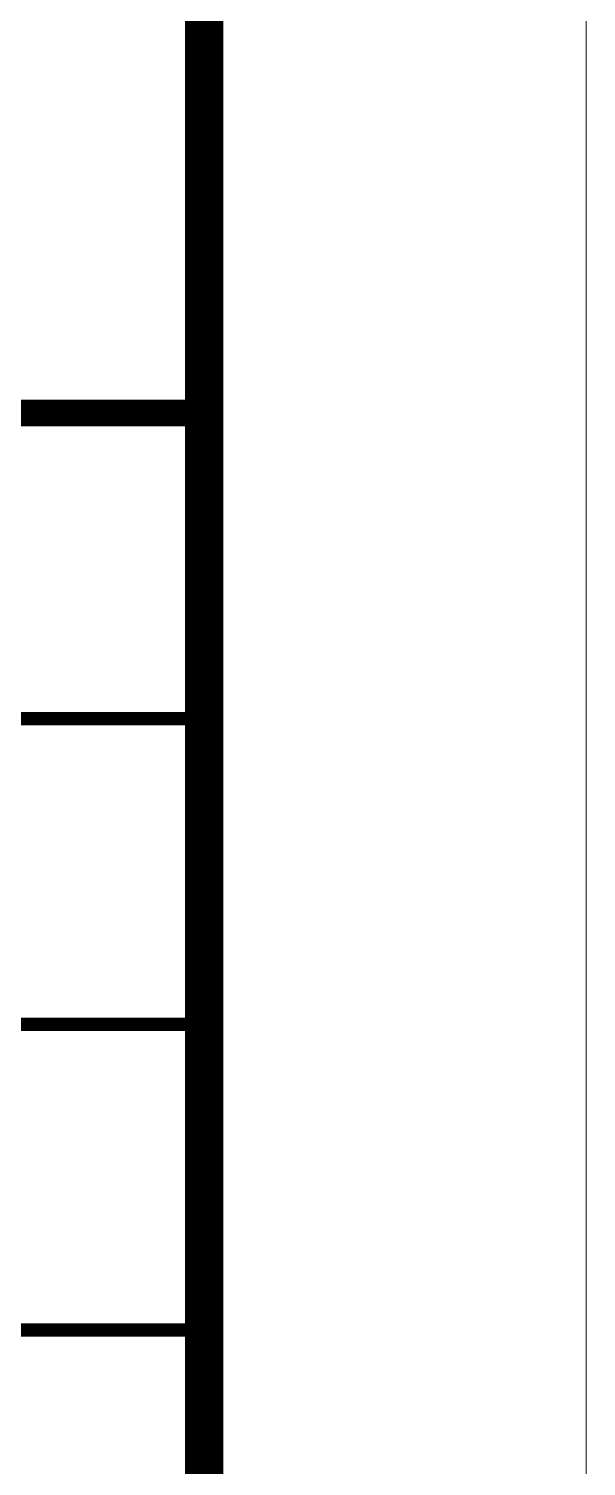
# Model space of a CAD drawing. Extents: x 5031545 to 5313844, y -886381 to -283477.
# Drawn here: x 5312384 to 5313844, y -756137 to -752375 of the extents above; entities that cross this region are included whole.
import ezdxf

# ---------------------------------------------------------------- set-up
doc = ezdxf.new("R2010")
doc.units = 0
doc.header["$LTSCALE"] = 1000
doc.header["$MEASUREMENT"] = 0
doc.layers.add('!!电气', color=1, linetype='CONTINUOUS')
doc.layers.add('图框', color=147, linetype='CONTINUOUS', lineweight=20)

# ---------------------------------------------------------------- blocks, each defined once
blk = doc.blocks.new('A$C1435328E')
at = {"layer": '图框'}
for points, const_width in [([(0, 12500.3), (-7000, 12500.3)], 70), ([(-7000, 12500.3), (0, 12500.3)], 70), ([(-7000, 11700.3), (0, 11700.3)], 35), ([(-7000, 10900.3), (0, 10900.3)], 35), ([(-7000, 10100.3), (0, 10100.3)], 35)]:
    blk.add_lwpolyline(points, dxfattribs=dict(at, const_width=const_width))

msp = doc.modelspace()

# ---------------------------------------------------------------- linework, layer by layer
at = {"layer": '图框'}
msp.add_lwpolyline([(5229743.6, -708181), (5313843.6, -708181), (5313843.6, -767581), (5229743.6, -767581)], close=True, dxfattribs=at)
at = {"layer": '图框', "const_width": 100}
msp.add_lwpolyline([(5312843.6, -766581), (5312843.6, -709181), (5232243.6, -709181), (5232243.6, -766581)], close=True, dxfattribs=at)

# ---------------------------------------------------------------- block references
at = {"layer": '!!电气'}
msp.add_blockref('A$C1435328E', (5312843.6, -765881), dxfattribs=at)

doc.saveas('drawing.dxf')
